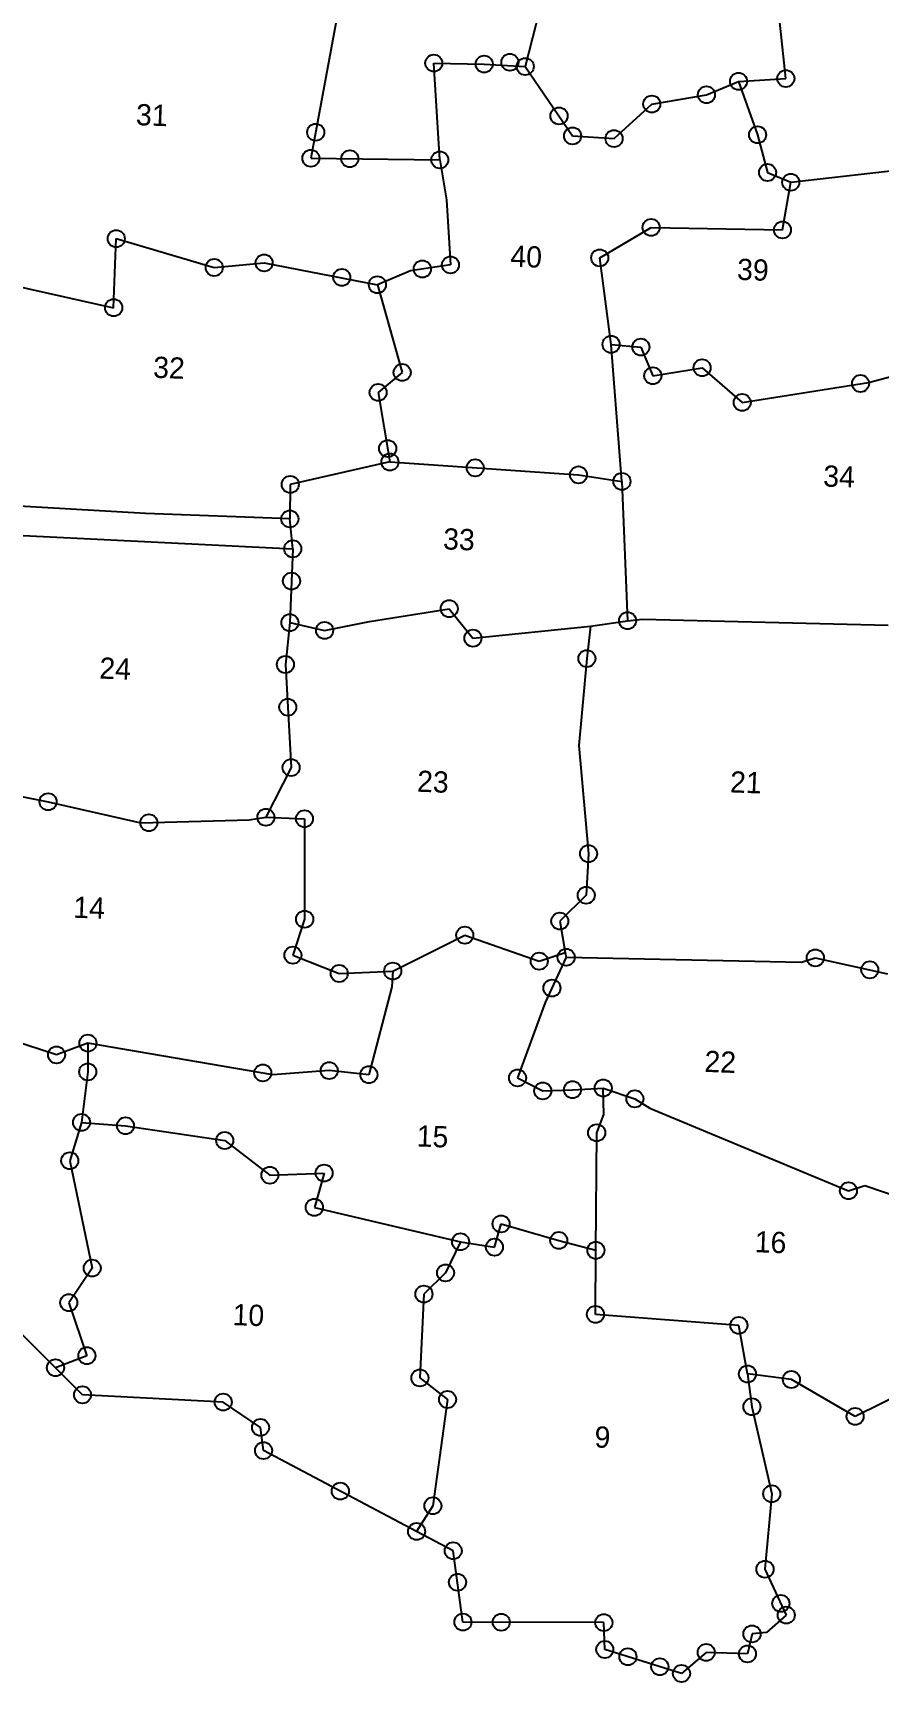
# Model space of a CAD drawing. Header units: metres. Extents: x 288408 to 291188, y 2087559 to 2088872.
# Drawn here: x 289771 to 290130, y 2087559 to 2088259 of the extents above; entities that cross this region are included whole.
import ezdxf
from ezdxf.enums import TextEntityAlignment as Align

# ---------------------------------------------------------------- set-up
doc = ezdxf.new("R2010")
doc.units = ezdxf.units.M
doc.header["$LTSCALE"] = 10
doc.header["$MEASUREMENT"] = 0
for name, color, linetype in [('POLY_PARCEL', 6, 'Continuous'), ('TEXT_PARCEL', 7, 'Continuous'), ('V_BOUND_LINE', 7, 'Continuous')]:
    doc.layers.add(name, color=color, linetype=linetype)
doc.styles.add('TEXT_MAP', font='')
doc.styles.get('TEXT_MAP').set_extended_font_data('Kruti Dev 050')

msp = doc.modelspace()

# ---------------------------------------------------------------- linework, layer by layer
for centre in [(289941.22, 2088246.13), (289941.22, 2088246.13), (289941.22, 2088246.13), (289941.22, 2088246.13), (289941.22, 2088246.13), (289941.22, 2088246.13), (289941.22, 2088246.13), (289962.68, 2088245.73), (289962.68, 2088245.73), (289962.68, 2088245.73), (289962.68, 2088245.73), (289962.68, 2088245.73), (289962.68, 2088245.73), (289962.68, 2088245.73), (289973.6, 2088246.47), (289973.6, 2088246.47), (289973.6, 2088246.47), (289973.6, 2088246.47), (289973.6, 2088246.47), (289973.6, 2088246.47), (289973.6, 2088246.47), (289980.12, 2088244.66), (289980.12, 2088244.66), (289980.12, 2088244.66), (289980.12, 2088244.66), (289980.12, 2088244.66), (289980.12, 2088244.66), (289980.12, 2088244.66), (290070.77, 2088238.38), (290070.77, 2088238.38), (290070.77, 2088238.38), (290070.77, 2088238.38), (290070.77, 2088238.38), (290070.77, 2088238.38), (290070.77, 2088238.38), (290090.85, 2088239.57), (290090.85, 2088239.57), (290090.85, 2088239.57), (290090.85, 2088239.57), (290090.85, 2088239.57), (290090.85, 2088239.57), (290090.85, 2088239.57), (290057.1, 2088232.7), (290057.1, 2088232.7), (290057.1, 2088232.7), (290057.1, 2088232.7), (290057.1, 2088232.7), (290057.1, 2088232.7), (290057.1, 2088232.7), (289994.45, 2088223.7), (289994.45, 2088223.7), (289994.45, 2088223.7), (289994.45, 2088223.7), (289994.45, 2088223.7), (289994.45, 2088223.7), (289994.45, 2088223.7), (290033.86, 2088228.75), (290033.86, 2088228.75), (290033.86, 2088228.75), (290033.86, 2088228.75), (290033.86, 2088228.75), (290033.86, 2088228.75), (290033.86, 2088228.75), (289891.05, 2088216.74), (289891.05, 2088216.74), (289891.05, 2088216.74), (289891.05, 2088216.74), (289891.05, 2088216.74), (289891.05, 2088216.74), (289891.05, 2088216.74), (290078.87, 2088215.68), (290078.87, 2088215.68), (290078.87, 2088215.68), (290078.87, 2088215.68), (290078.87, 2088215.68), (290078.87, 2088215.68), (290078.87, 2088215.68), (290000.25, 2088215.21), (290000.25, 2088215.21), (290000.25, 2088215.21), (290000.25, 2088215.21), (290000.25, 2088215.21), (290000.25, 2088215.21), (290000.25, 2088215.21), (290017.83, 2088214.05), (290017.83, 2088214.05), (290017.83, 2088214.05), (290017.83, 2088214.05), (290017.83, 2088214.05), (290017.83, 2088214.05), (290017.83, 2088214.05), (289889.01, 2088205.72), (289889.01, 2088205.72), (289889.01, 2088205.72), (289889.01, 2088205.72), (289889.01, 2088205.72), (289889.01, 2088205.72), (289889.01, 2088205.72), (289905.57, 2088205.51), (289905.57, 2088205.51), (289905.57, 2088205.51), (289905.57, 2088205.51), (289905.57, 2088205.51), (289905.57, 2088205.51), (289905.57, 2088205.51), (289943.8, 2088205.03), (289943.8, 2088205.03), (289943.8, 2088205.03), (289943.8, 2088205.03), (289943.8, 2088205.03), (289943.8, 2088205.03), (289943.8, 2088205.03), (290083.09, 2088199.67), (290083.09, 2088199.67), (290083.09, 2088199.67), (290083.09, 2088199.67), (290083.09, 2088199.67), (290083.09, 2088199.67), (290083.09, 2088199.67), (290092.93, 2088195.51), (290092.93, 2088195.51), (290092.93, 2088195.51), (290092.93, 2088195.51), (290092.93, 2088195.51), (290092.93, 2088195.51), (290092.93, 2088195.51), (290033.6, 2088176.35), (290089.42, 2088175.28), (290089.42, 2088175.28), (290089.42, 2088175.28), (290089.42, 2088175.28), (290089.42, 2088175.28), (290089.42, 2088175.28), (290089.42, 2088175.28), (289806.31, 2088171.57), (289806.31, 2088171.57), (289806.31, 2088171.57), (289806.31, 2088171.57), (289806.31, 2088171.57), (289806.31, 2088171.57), (289806.31, 2088171.57), (289869.15, 2088161.26), (289869.15, 2088161.26), (289869.15, 2088161.26), (289869.15, 2088161.26), (289869.15, 2088161.26), (289869.15, 2088161.26), (289869.15, 2088161.26), (289948.32, 2088160.41), (289948.32, 2088160.41), (289948.32, 2088160.41), (289948.32, 2088160.41), (289948.32, 2088160.41), (289948.32, 2088160.41), (289948.32, 2088160.41), (290011.74, 2088163.4), (289847.97, 2088159.33), (289847.97, 2088159.33), (289847.97, 2088159.33), (289847.97, 2088159.33), (289847.97, 2088159.33), (289847.97, 2088159.33), (289847.97, 2088159.33), (289902.13, 2088155.11), (289902.13, 2088155.11), (289902.13, 2088155.11), (289902.13, 2088155.11), (289902.13, 2088155.11), (289902.13, 2088155.11), (289902.13, 2088155.11), (289936.37, 2088158.68), (289936.37, 2088158.68), (289936.37, 2088158.68), (289936.37, 2088158.68), (289936.37, 2088158.68), (289936.37, 2088158.68), (289936.37, 2088158.68), (289917.26, 2088152.02), (289917.26, 2088152.02), (289917.26, 2088152.02), (289917.26, 2088152.02), (289917.26, 2088152.02), (289917.26, 2088152.02), (289917.26, 2088152.02), (289805.2, 2088142.26), (289805.2, 2088142.26), (289805.2, 2088142.26), (289805.2, 2088142.26), (289805.2, 2088142.26), (289805.2, 2088142.26), (289805.2, 2088142.26), (290016.56, 2088126.69), (290016.56, 2088126.69), (290016.56, 2088126.69), (290016.56, 2088126.69), (290016.56, 2088126.69), (290016.56, 2088126.69), (290016.56, 2088126.69), (290029.27, 2088125.52), (290029.27, 2088125.52), (290029.27, 2088125.52), (290029.27, 2088125.52), (290029.27, 2088125.52), (290029.27, 2088125.52), (290029.27, 2088125.52), (289927.81, 2088114.75), (289927.81, 2088114.75), (289927.81, 2088114.75), (289927.81, 2088114.75), (289927.81, 2088114.75), (289927.81, 2088114.75), (289927.81, 2088114.75), (290034.33, 2088113.35), (290034.33, 2088113.35), (290034.33, 2088113.35), (290034.33, 2088113.35), (290034.33, 2088113.35), (290034.33, 2088113.35), (290034.33, 2088113.35), (290055.26, 2088116.76), (290055.26, 2088116.76), (290055.26, 2088116.76), (290055.26, 2088116.76), (290055.26, 2088116.76), (290055.26, 2088116.76), (290055.26, 2088116.76), (289917.58, 2088106.26), (289917.58, 2088106.26), (289917.58, 2088106.26), (289917.58, 2088106.26), (289917.58, 2088106.26), (289917.58, 2088106.26), (289917.58, 2088106.26), (290122.62, 2088110.06), (290122.62, 2088110.06), (290122.62, 2088110.06), (290122.62, 2088110.06), (290122.62, 2088110.06), (290122.62, 2088110.06), (290122.62, 2088110.06), (290072.31, 2088102), (290072.31, 2088102), (290072.31, 2088102), (290072.31, 2088102), (290072.31, 2088102), (290072.31, 2088102), (290072.31, 2088102), (289921.64, 2088082.44), (289921.64, 2088082.44), (289921.64, 2088082.44), (289921.64, 2088082.44), (289921.64, 2088082.44), (289921.64, 2088082.44), (289921.64, 2088082.44), (289922.61, 2088076.72), (289922.61, 2088076.72), (289922.61, 2088076.72), (289922.61, 2088076.72), (289922.61, 2088076.72), (289922.61, 2088076.72), (289922.61, 2088076.72), (289958.84, 2088074.25), (289958.84, 2088074.25), (289958.84, 2088074.25), (289958.84, 2088074.25), (289958.84, 2088074.25), (289958.84, 2088074.25), (289958.84, 2088074.25), (290002.7, 2088071.26), (290002.7, 2088071.26), (290002.7, 2088071.26), (290002.7, 2088071.26), (290002.7, 2088071.26), (290002.7, 2088071.26), (290002.7, 2088071.26), (289880.27, 2088067.2), (289880.27, 2088067.2), (289880.27, 2088067.2), (289880.27, 2088067.2), (289880.27, 2088067.2), (289880.27, 2088067.2), (289880.27, 2088067.2), (290021.21, 2088068.5), (290021.21, 2088068.5), (290021.21, 2088068.5), (290021.21, 2088068.5), (290021.21, 2088068.5), (290021.21, 2088068.5), (290021.21, 2088068.5), (289880.06, 2088052.53), (289880.06, 2088052.53), (289880.06, 2088052.53), (289880.06, 2088052.53), (289880.06, 2088052.53), (289880.06, 2088052.53), (289880.06, 2088052.53), (289881.29, 2088039.85), (289881.29, 2088039.85), (289881.29, 2088039.85), (289881.29, 2088039.85), (289881.29, 2088039.85), (289881.29, 2088039.85), (289881.29, 2088039.85), (289880.77, 2088026.15), (289880.77, 2088026.15), (289880.77, 2088026.15), (289880.77, 2088026.15), (289880.77, 2088026.15), (289880.77, 2088026.15), (289880.77, 2088026.15), (289947.81, 2088014.43), (289947.81, 2088014.43), (289947.81, 2088014.43), (289947.81, 2088014.43), (289947.81, 2088014.43), (289947.81, 2088014.43), (289947.81, 2088014.43), (289880.1, 2088008.49), (289880.1, 2088008.49), (289880.1, 2088008.49), (289880.1, 2088008.49), (289880.1, 2088008.49), (289880.1, 2088008.49), (289880.1, 2088008.49), (290023.58, 2088009.33), (290023.58, 2088009.33), (290023.58, 2088009.33), (290023.58, 2088009.33), (290023.58, 2088009.33), (290023.58, 2088009.33), (290023.58, 2088009.33), (289894.86, 2088005.2), (289894.86, 2088005.2), (289894.86, 2088005.2), (289894.86, 2088005.2), (289894.86, 2088005.2), (289894.86, 2088005.2), (289894.86, 2088005.2), (289957.9, 2088001.9), (289957.9, 2088001.9), (289957.9, 2088001.9), (289957.9, 2088001.9), (289957.9, 2088001.9), (289957.9, 2088001.9), (289957.9, 2088001.9), (290006.32, 2087993.25), (290006.32, 2087993.25), (290006.32, 2087993.25), (290006.32, 2087993.25), (290006.32, 2087993.25), (290006.32, 2087993.25), (290006.32, 2087993.25), (289878.16, 2087990.71), (289878.16, 2087990.71), (289878.16, 2087990.71), (289878.16, 2087990.71), (289878.16, 2087990.71), (289878.16, 2087990.71), (289878.16, 2087990.71), (289879.18, 2087972.58), (289879.18, 2087972.58), (289879.18, 2087972.58), (289879.18, 2087972.58), (289879.18, 2087972.58), (289879.18, 2087972.58), (289879.18, 2087972.58), (289880.6, 2087946.92), (289880.6, 2087946.92), (289880.6, 2087946.92), (289880.6, 2087946.92), (289880.6, 2087946.92), (289880.6, 2087946.92), (289880.6, 2087946.92), (289777.31, 2087932.43), (289777.31, 2087932.43), (289777.31, 2087932.43), (289777.31, 2087932.43), (289777.31, 2087932.43), (289777.31, 2087932.43), (289777.31, 2087932.43), (289820.18, 2087923.53), (289820.18, 2087923.53), (289820.18, 2087923.53), (289820.18, 2087923.53), (289820.18, 2087923.53), (289820.18, 2087923.53), (289820.18, 2087923.53), (289869.9, 2087925.82), (289869.9, 2087925.82), (289869.9, 2087925.82), (289869.9, 2087925.82), (289869.9, 2087925.82), (289869.9, 2087925.82), (289869.9, 2087925.82), (289886.27, 2087925.2), (289886.27, 2087925.2), (289886.27, 2087925.2), (289886.27, 2087925.2), (289886.27, 2087925.2), (289886.27, 2087925.2), (289886.27, 2087925.2), (290007.02, 2087910.38), (290007.02, 2087910.38), (290007.02, 2087910.38), (290007.02, 2087910.38), (290007.02, 2087910.38), (290007.02, 2087910.38), (290007.02, 2087910.38), (290006.03, 2087892.72), (290006.03, 2087892.72), (290006.03, 2087892.72), (290006.03, 2087892.72), (290006.03, 2087892.72), (290006.03, 2087892.72), (290006.03, 2087892.72), (289886.37, 2087882.53), (289886.37, 2087882.53), (289886.37, 2087882.53), (289886.37, 2087882.53), (289886.37, 2087882.53), (289886.37, 2087882.53), (289886.37, 2087882.53), (289994.78, 2087881.74), (289994.78, 2087881.74), (289994.78, 2087881.74), (289994.78, 2087881.74), (289994.78, 2087881.74), (289994.78, 2087881.74), (289994.78, 2087881.74), (289954.42, 2087875.77), (289954.42, 2087875.77), (289954.42, 2087875.77), (289954.42, 2087875.77), (289954.42, 2087875.77), (289954.42, 2087875.77), (289954.42, 2087875.77), (289881.35, 2087867.27), (289881.35, 2087867.27), (289881.35, 2087867.27), (289881.35, 2087867.27), (289881.35, 2087867.27), (289881.35, 2087867.27), (289881.35, 2087867.27), (289997.5, 2087866.37), (289997.5, 2087866.37), (289997.5, 2087866.37), (289997.5, 2087866.37), (289997.5, 2087866.37), (289997.5, 2087866.37), (289997.5, 2087866.37), (290103.38, 2087866.12), (290103.38, 2087866.12), (290103.38, 2087866.12), (290103.38, 2087866.12), (290103.38, 2087866.12), (290103.38, 2087866.12), (290103.38, 2087866.12), (289901.09, 2087859.48), (289901.09, 2087859.48), (289901.09, 2087859.48), (289901.09, 2087859.48), (289901.09, 2087859.48), (289901.09, 2087859.48), (289901.09, 2087859.48), (289923.79, 2087860.54), (289923.79, 2087860.54), (289923.79, 2087860.54), (289923.79, 2087860.54), (289923.79, 2087860.54), (289923.79, 2087860.54), (289923.79, 2087860.54), (289986.07, 2087864.72), (289986.07, 2087864.72), (289986.07, 2087864.72), (289986.07, 2087864.72), (289986.07, 2087864.72), (289986.07, 2087864.72), (289986.07, 2087864.72), (290126.52, 2087861.05), (290126.52, 2087861.05), (290126.52, 2087861.05), (290126.52, 2087861.05), (290126.52, 2087861.05), (290126.52, 2087861.05), (290126.52, 2087861.05), (289991.47, 2087853.29), (289991.47, 2087853.29), (289991.47, 2087853.29), (289991.47, 2087853.29), (289991.47, 2087853.29), (289991.47, 2087853.29), (289991.47, 2087853.29), (289780.93, 2087824.92), (289780.93, 2087824.92), (289780.93, 2087824.92), (289780.93, 2087824.92), (289780.93, 2087824.92), (289780.93, 2087824.92), (289780.93, 2087824.92), (289794.28, 2087829.91), (289794.28, 2087829.91), (289794.28, 2087829.91), (289794.28, 2087829.91), (289794.28, 2087829.91), (289794.28, 2087829.91), (289794.28, 2087829.91), (289794.18, 2087817.7), (289794.18, 2087817.7), (289794.18, 2087817.7), (289794.18, 2087817.7), (289794.18, 2087817.7), (289794.18, 2087817.7), (289794.18, 2087817.7), (289868.57, 2087817.25), (289868.57, 2087817.25), (289868.57, 2087817.25), (289868.57, 2087817.25), (289868.57, 2087817.25), (289868.57, 2087817.25), (289868.57, 2087817.25), (289896.82, 2087818.23), (289896.82, 2087818.23), (289896.82, 2087818.23), (289896.82, 2087818.23), (289896.82, 2087818.23), (289896.82, 2087818.23), (289896.82, 2087818.23), (289913.67, 2087816.52), (289913.67, 2087816.52), (289913.67, 2087816.52), (289913.67, 2087816.52), (289913.67, 2087816.52), (289913.67, 2087816.52), (289913.67, 2087816.52), (289976.83, 2087815.13), (289976.83, 2087815.13), (289976.83, 2087815.13), (289976.83, 2087815.13), (289976.83, 2087815.13), (289976.83, 2087815.13), (289976.83, 2087815.13), (289987.55, 2087809.6), (289987.55, 2087809.6), (289987.55, 2087809.6), (289987.55, 2087809.6), (289987.55, 2087809.6), (289987.55, 2087809.6), (289987.55, 2087809.6), (290000.21, 2087810.15), (290000.21, 2087810.15), (290000.21, 2087810.15), (290000.21, 2087810.15), (290000.21, 2087810.15), (290000.21, 2087810.15), (290000.21, 2087810.15), (290013.23, 2087810.86), (290013.23, 2087810.86), (290013.23, 2087810.86), (290013.23, 2087810.86), (290013.23, 2087810.86), (290013.23, 2087810.86), (290013.23, 2087810.86), (290026.71, 2087806.26), (290026.71, 2087806.26), (290026.71, 2087806.26), (290026.71, 2087806.26), (290026.71, 2087806.26), (290026.71, 2087806.26), (290026.71, 2087806.26), (289791.57, 2087796.24), (289791.57, 2087796.24), (289791.57, 2087796.24), (289791.57, 2087796.24), (289791.57, 2087796.24), (289791.57, 2087796.24), (289791.57, 2087796.24), (289810.2, 2087794.82), (289810.2, 2087794.82), (289810.2, 2087794.82), (289810.2, 2087794.82), (289810.2, 2087794.82), (289810.2, 2087794.82), (289810.2, 2087794.82), (289852.38, 2087788.56), (289852.38, 2087788.56), (289852.38, 2087788.56), (289852.38, 2087788.56), (289852.38, 2087788.56), (289852.38, 2087788.56), (289852.38, 2087788.56), (290010.46, 2087791.85), (290010.46, 2087791.85), (290010.46, 2087791.85), (290010.46, 2087791.85), (290010.46, 2087791.85), (290010.46, 2087791.85), (290010.46, 2087791.85), (289786.55, 2087779.99), (289786.55, 2087779.99), (289786.55, 2087779.99), (289786.55, 2087779.99), (289786.55, 2087779.99), (289786.55, 2087779.99), (289786.55, 2087779.99), (289894.63, 2087774.75), (289894.63, 2087774.75), (289894.63, 2087774.75), (289894.63, 2087774.75), (289894.63, 2087774.75), (289894.63, 2087774.75), (289894.63, 2087774.75), (289871.59, 2087773.82), (289871.59, 2087773.82), (289871.59, 2087773.82), (289871.59, 2087773.82), (289871.59, 2087773.82), (289871.59, 2087773.82), (289871.59, 2087773.82), (290117.45, 2087767.21), (290117.45, 2087767.21), (290117.45, 2087767.21), (290117.45, 2087767.21), (290117.45, 2087767.21), (290117.45, 2087767.21), (290117.45, 2087767.21), (289890.48, 2087760.18), (289890.48, 2087760.18), (289890.48, 2087760.18), (289890.48, 2087760.18), (289890.48, 2087760.18), (289890.48, 2087760.18), (289890.48, 2087760.18), (289969.82, 2087753.15), (289969.82, 2087753.15), (289969.82, 2087753.15), (289969.82, 2087753.15), (289969.82, 2087753.15), (289969.82, 2087753.15), (289969.82, 2087753.15), (289952.64, 2087745.54), (289952.64, 2087745.54), (289952.64, 2087745.54), (289952.64, 2087745.54), (289952.64, 2087745.54), (289952.64, 2087745.54), (289952.64, 2087745.54), (289967, 2087743.27), (289967, 2087743.27), (289967, 2087743.27), (289967, 2087743.27), (289967, 2087743.27), (289967, 2087743.27), (289967, 2087743.27), (289994.35, 2087746.11), (289994.35, 2087746.11), (289994.35, 2087746.11), (289994.35, 2087746.11), (289994.35, 2087746.11), (289994.35, 2087746.11), (289994.35, 2087746.11), (290010.12, 2087741.92), (290010.12, 2087741.92), (290010.12, 2087741.92), (290010.12, 2087741.92), (290010.12, 2087741.92), (290010.12, 2087741.92), (290010.12, 2087741.92), (289796.1, 2087734.36), (289796.1, 2087734.36), (289796.1, 2087734.36), (289796.1, 2087734.36), (289796.1, 2087734.36), (289796.1, 2087734.36), (289796.1, 2087734.36), (289946.24, 2087732.34), (289946.24, 2087732.34), (289946.24, 2087732.34), (289946.24, 2087732.34), (289946.24, 2087732.34), (289946.24, 2087732.34), (289946.24, 2087732.34), (289786.12, 2087719.69), (289786.12, 2087719.69), (289786.12, 2087719.69), (289786.12, 2087719.69), (289786.12, 2087719.69), (289786.12, 2087719.69), (289786.12, 2087719.69), (289937.06, 2087723.35), (289937.06, 2087723.35), (289937.06, 2087723.35), (289937.06, 2087723.35), (289937.06, 2087723.35), (289937.06, 2087723.35), (289937.06, 2087723.35), (290009.93, 2087714.73), (290009.93, 2087714.73), (290009.93, 2087714.73), (290009.93, 2087714.73), (290009.93, 2087714.73), (290009.93, 2087714.73), (290009.93, 2087714.73), (290070.89, 2087710.03), (290070.89, 2087710.03), (290070.89, 2087710.03), (290070.89, 2087710.03), (290070.89, 2087710.03), (290070.89, 2087710.03), (290070.89, 2087710.03), (289780.48, 2087692.06), (289780.48, 2087692.06), (289780.48, 2087692.06), (289780.48, 2087692.06), (289780.48, 2087692.06), (289780.48, 2087692.06), (289780.48, 2087692.06), (289793.84, 2087697.18), (289793.84, 2087697.18), (289793.84, 2087697.18), (289793.84, 2087697.18), (289793.84, 2087697.18), (289793.84, 2087697.18), (289793.84, 2087697.18), (289935.35, 2087687.71), (289935.35, 2087687.71), (289935.35, 2087687.71), (289935.35, 2087687.71), (289935.35, 2087687.71), (289935.35, 2087687.71), (289935.35, 2087687.71), (290074.54, 2087689.4), (290074.54, 2087689.4), (290074.54, 2087689.4), (290074.54, 2087689.4), (290074.54, 2087689.4), (290074.54, 2087689.4), (290074.54, 2087689.4), (290093.19, 2087687.06), (290093.19, 2087687.06), (290093.19, 2087687.06), (290093.19, 2087687.06), (290093.19, 2087687.06), (290093.19, 2087687.06), (290093.19, 2087687.06), (289791.98, 2087680.55), (289791.98, 2087680.55), (289791.98, 2087680.55), (289791.98, 2087680.55), (289791.98, 2087680.55), (289791.98, 2087680.55), (289791.98, 2087680.55), (289851.75, 2087677.47), (289851.75, 2087677.47), (289851.75, 2087677.47), (289851.75, 2087677.47), (289851.75, 2087677.47), (289851.75, 2087677.47), (289851.75, 2087677.47), (289947.09, 2087678.57), (289947.09, 2087678.57), (289947.09, 2087678.57), (289947.09, 2087678.57), (289947.09, 2087678.57), (289947.09, 2087678.57), (289947.09, 2087678.57), (290076.46, 2087675.48), (290076.46, 2087675.48), (290076.46, 2087675.48), (290076.46, 2087675.48), (290076.46, 2087675.48), (290076.46, 2087675.48), (290076.46, 2087675.48), (290120.3, 2087671.38), (290120.3, 2087671.38), (290120.3, 2087671.38), (290120.3, 2087671.38), (290120.3, 2087671.38), (290120.3, 2087671.38), (290120.3, 2087671.38), (289867.64, 2087666.69), (289867.64, 2087666.69), (289867.64, 2087666.69), (289867.64, 2087666.69), (289867.64, 2087666.69), (289867.64, 2087666.69), (289867.64, 2087666.69), (289868.9, 2087656.87), (289868.9, 2087656.87), (289868.9, 2087656.87), (289868.9, 2087656.87), (289868.9, 2087656.87), (289868.9, 2087656.87), (289868.9, 2087656.87), (289901.53, 2087639.65), (289901.53, 2087639.65), (289901.53, 2087639.65), (289901.53, 2087639.65), (289901.53, 2087639.65), (289901.53, 2087639.65), (289901.53, 2087639.65), (290084.84, 2087638.52), (290084.84, 2087638.52), (290084.84, 2087638.52), (290084.84, 2087638.52), (290084.84, 2087638.52), (290084.84, 2087638.52), (290084.84, 2087638.52), (289940.85, 2087633.43), (289940.85, 2087633.43), (289940.85, 2087633.43), (289940.85, 2087633.43), (289940.85, 2087633.43), (289940.85, 2087633.43), (289940.85, 2087633.43), (289933.96, 2087622.52), (289933.96, 2087622.52), (289933.96, 2087622.52), (289933.96, 2087622.52), (289933.96, 2087622.52), (289933.96, 2087622.52), (289933.96, 2087622.52), (289949.49, 2087614.32), (289949.49, 2087614.32), (289949.49, 2087614.32), (289949.49, 2087614.32), (289949.49, 2087614.32), (289949.49, 2087614.32), (289949.49, 2087614.32), (290081.99, 2087606.47), (290081.99, 2087606.47), (290081.99, 2087606.47), (290081.99, 2087606.47), (290081.99, 2087606.47), (290081.99, 2087606.47), (290081.99, 2087606.47), (289951.32, 2087600.95), (289951.32, 2087600.95), (289951.32, 2087600.95), (289951.32, 2087600.95), (289951.32, 2087600.95), (289951.32, 2087600.95), (289951.32, 2087600.95), (290088.73, 2087591.96), (290088.73, 2087591.96), (290088.73, 2087591.96), (290088.73, 2087591.96), (290088.73, 2087591.96), (290088.73, 2087591.96), (290088.73, 2087591.96), (290091.04, 2087586.99), (290091.04, 2087586.99), (290091.04, 2087586.99), (290091.04, 2087586.99), (290091.04, 2087586.99), (290091.04, 2087586.99), (290091.04, 2087586.99), (289953.64, 2087584.04), (289953.64, 2087584.04), (289953.64, 2087584.04), (289953.64, 2087584.04), (289953.64, 2087584.04), (289953.64, 2087584.04), (289953.64, 2087584.04), (289969.93, 2087583.98), (289969.93, 2087583.98), (289969.93, 2087583.98), (289969.93, 2087583.98), (289969.93, 2087583.98), (289969.93, 2087583.98), (289969.93, 2087583.98), (290013.51, 2087583.81), (290013.51, 2087583.81), (290013.51, 2087583.81), (290013.51, 2087583.81), (290013.51, 2087583.81), (290013.51, 2087583.81), (290013.51, 2087583.81), (290076.47, 2087578.99), (290076.47, 2087578.99), (290076.47, 2087578.99), (290076.47, 2087578.99), (290076.47, 2087578.99), (290076.47, 2087578.99), (290076.47, 2087578.99), (290013.9, 2087572.4), (290013.9, 2087572.4), (290013.9, 2087572.4), (290013.9, 2087572.4), (290013.9, 2087572.4), (290013.9, 2087572.4), (290013.9, 2087572.4), (290023.76, 2087569.32), (290023.76, 2087569.32), (290023.76, 2087569.32), (290023.76, 2087569.32), (290023.76, 2087569.32), (290023.76, 2087569.32), (290023.76, 2087569.32), (290037.3, 2087565.09), (290037.3, 2087565.09), (290037.3, 2087565.09), (290037.3, 2087565.09), (290037.3, 2087565.09), (290037.3, 2087565.09), (290037.3, 2087565.09), (290057.03, 2087571.17), (290057.03, 2087571.17), (290057.03, 2087571.17), (290057.03, 2087571.17), (290057.03, 2087571.17), (290057.03, 2087571.17), (290057.03, 2087571.17), (290074.52, 2087570.51), (290074.52, 2087570.51), (290074.52, 2087570.51), (290074.52, 2087570.51), (290074.52, 2087570.51), (290074.52, 2087570.51), (290074.52, 2087570.51), (290046.51, 2087562.21), (290046.51, 2087562.21), (290046.51, 2087562.21), (290046.51, 2087562.21), (290046.51, 2087562.21), (290046.51, 2087562.21), (290046.51, 2087562.21)]:
    msp.add_circle(centre, 3.62)
at = {"layer": 'POLY_PARCEL'}
for p, q in [((289995.33, 2088304.58), (289980.12, 2088244.66)), ((289902, 2088275.87), (289889.01, 2088205.72)), ((290090.85, 2088239.57), (290088.31, 2088263.45)), ((289943.8, 2088205.03), (289941.22, 2088246.13)), ((289941.22, 2088246.13), (289962.68, 2088245.73)), ((289962.68, 2088245.73), (289962.68, 2088245.73)), ((289962.68, 2088245.73), (289980.12, 2088244.66)), ((289980.12, 2088244.66), (290000.25, 2088215.21)), ((290057.1, 2088232.7), (290070.77, 2088238.38)), ((290070.77, 2088238.38), (290090.85, 2088239.57)), ((290070.77, 2088238.38), (290078.87, 2088215.68)), ((290017.83, 2088214.05), (290033.86, 2088228.75)), ((290033.86, 2088228.75), (290057.1, 2088232.7)), ((290000.25, 2088215.21), (290017.83, 2088214.05)), ((290078.87, 2088215.68), (290083.09, 2088199.67)), ((289889.01, 2088205.72), (289943.8, 2088205.03)), ((289943.8, 2088205.03), (289946.6, 2088188.04)), ((290083.09, 2088199.67), (290092.93, 2088195.51)), ((290092.93, 2088195.51), (290145.22, 2088201.46)), ((290089.42, 2088175.28), (290092.93, 2088195.51)), ((289946.6, 2088188.04), (289948.32, 2088160.41)), ((289805.2, 2088142.26), (289806.31, 2088171.57)), ((289806.31, 2088171.57), (289847.97, 2088159.33)), ((290011.74, 2088163.4), (290033.6, 2088176.35)), ((290033.6, 2088176.35), (290089.42, 2088175.28)), ((290016.56, 2088126.69), (290011.74, 2088163.4)), ((289847.97, 2088159.33), (289869.15, 2088161.26)), ((289869.15, 2088161.26), (289917.26, 2088152.02)), ((289931.33, 2088157.95), (289917.26, 2088152.02)), ((289948.32, 2088160.41), (289931.33, 2088157.95)), ((289747.96, 2088155), (289805.2, 2088142.26)), ((289917.26, 2088152.02), (289927.81, 2088114.75)), ((290016.56, 2088126.69), (290029.27, 2088125.52)), ((290021.21, 2088068.5), (290016.56, 2088126.69)), ((290029.27, 2088125.52), (290034.33, 2088113.35)), ((289927.81, 2088114.75), (289917.58, 2088106.26)), ((290034.33, 2088113.35), (290055.26, 2088116.76)), ((290055.26, 2088116.76), (290072.31, 2088102)), ((290125.93, 2088110.5), (290149.61, 2088116.84)), ((290072.31, 2088102), (290125.93, 2088110.5)), ((289917.58, 2088106.26), (289922.61, 2088076.72)), ((289922.61, 2088076.72), (289880.27, 2088067.2)), ((289922.61, 2088076.72), (290002.7, 2088071.26)), ((289880.27, 2088067.2), (289880.06, 2088052.53)), ((290002.7, 2088071.26), (290021.21, 2088068.5)), ((290021.21, 2088068.5), (290023.58, 2088009.33)), ((289818.67, 2088054.85), (289737.22, 2088059.63)), ((289880.06, 2088052.53), (289818.67, 2088054.85)), ((289881.29, 2088039.85), (289880.06, 2088052.53)), ((289732.04, 2088047.19), (289881.29, 2088039.85)), ((289881.29, 2088039.85), (289880.1, 2088008.49)), ((289913.93, 2088008.92), (289947.81, 2088014.43)), ((289947.81, 2088014.43), (289957.9, 2088001.9)), ((290007.8, 2088007), (290023.58, 2088009.33)), ((290023.58, 2088009.33), (290029.97, 2088009.98)), ((290029.97, 2088009.98), (290134.39, 2088007.4)), ((289880.1, 2088008.49), (289878.16, 2087990.71)), ((289880.1, 2088008.49), (289894.86, 2088005.2)), ((289894.86, 2088005.2), (289913.93, 2088008.92)), ((289957.9, 2088001.9), (290007.8, 2088007)), ((290007.8, 2088007), (290006.32, 2087993.25)), ((289878.16, 2087990.71), (289879.18, 2087972.58)), ((290006.32, 2087993.25), (290002.95, 2087956.28)), ((289879.18, 2087972.58), (289880.6, 2087946.92)), ((290002.95, 2087956.28), (290007.02, 2087910.38)), ((289880.6, 2087946.92), (289869.9, 2087925.82)), ((289730.36, 2087941.71), (289777.31, 2087932.43)), ((289777.31, 2087932.43), (289816.75, 2087923.43)), ((289862.77, 2087924.78), (289869.9, 2087925.82)), ((289869.9, 2087925.82), (289886.27, 2087925.2)), ((289886.27, 2087925.2), (289886.37, 2087882.53)), ((289816.75, 2087923.43), (289862.77, 2087924.78)), ((290007.02, 2087910.38), (290006.03, 2087892.72)), ((290006.03, 2087892.72), (289994.78, 2087881.74)), ((289886.37, 2087882.53), (289881.35, 2087867.27)), ((289994.78, 2087881.74), (289997.14, 2087868.43)), ((289923.79, 2087860.54), (289954.42, 2087875.77)), ((289954.42, 2087875.77), (289986.07, 2087864.72)), ((289881.35, 2087867.27), (289901.09, 2087859.48)), ((289986.07, 2087864.72), (289997.14, 2087868.43)), ((289997.5, 2087866.37), (289988.63, 2087847.11)), ((289997.14, 2087868.43), (289997.5, 2087866.37)), ((289997.5, 2087866.37), (290097.5, 2087864.29)), ((290097.5, 2087864.29), (290103.38, 2087866.12)), ((290103.38, 2087866.12), (290133.99, 2087859.41)), ((289901.09, 2087859.48), (289923.79, 2087860.54)), ((289923.79, 2087860.54), (289923.35, 2087853.87)), ((289923.35, 2087853.87), (289913.67, 2087816.52)), ((289988.63, 2087847.11), (289976.83, 2087815.13)), ((289780.93, 2087824.92), (289761.79, 2087831.19)), ((289794.28, 2087829.91), (289780.93, 2087824.92)), ((289794.28, 2087829.91), (289794.18, 2087817.7)), ((289872.85, 2087816.52), (289794.28, 2087829.91)), ((289794.18, 2087817.7), (289791.57, 2087796.24)), ((289896.82, 2087818.23), (289872.85, 2087816.52)), ((289913.67, 2087816.52), (289896.82, 2087818.23)), ((289976.83, 2087815.13), (289987.55, 2087809.6)), ((289987.55, 2087809.6), (290000.21, 2087810.15)), ((290000.21, 2087810.15), (290013.23, 2087810.86)), ((290013.23, 2087810.86), (290026.71, 2087806.26)), ((290013.48, 2087799.59), (290013.23, 2087810.86)), ((290026.71, 2087806.26), (290033.05, 2087802.26)), ((290010.46, 2087791.85), (290013.48, 2087799.59)), ((290033.05, 2087802.26), (290117.45, 2087767.21)), ((289791.57, 2087796.24), (289786.55, 2087779.99)), ((289791.57, 2087796.24), (289810.2, 2087794.82)), ((289810.2, 2087794.82), (289852.38, 2087788.56)), ((289852.38, 2087788.56), (289871.59, 2087773.82)), ((290010.12, 2087741.92), (290010.46, 2087791.85)), ((289786.55, 2087779.99), (289796.1, 2087734.36)), ((289871.59, 2087773.82), (289894.63, 2087774.75)), ((289894.63, 2087774.75), (289890.48, 2087760.18)), ((290117.45, 2087767.21), (290124.37, 2087769.45)), ((290124.37, 2087769.45), (290141.58, 2087763.68)), ((289890.48, 2087760.18), (289952.64, 2087745.54)), ((289967, 2087743.27), (289969.82, 2087753.15)), ((289969.82, 2087753.15), (289994.35, 2087746.11)), ((289952.64, 2087745.54), (289946.24, 2087732.34)), ((289952.64, 2087745.54), (289967, 2087743.27)), ((289994.35, 2087746.11), (290010.12, 2087741.92)), ((290009.93, 2087714.73), (290010.12, 2087741.92)), ((289796.1, 2087734.36), (289786.12, 2087719.69)), ((289946.24, 2087732.34), (289937.06, 2087723.35)), ((289937.06, 2087723.35), (289935.35, 2087687.71)), ((289786.12, 2087719.69), (289793.84, 2087697.18)), ((290070.89, 2087710.03), (290009.93, 2087714.73)), ((290074.54, 2087689.4), (290070.89, 2087710.03)), ((289793.84, 2087697.18), (289780.48, 2087692.06)), ((289935.35, 2087687.71), (289947.09, 2087678.57)), ((289947.09, 2087678.57), (289940.85, 2087633.43)), ((289940.85, 2087633.43), (289933.96, 2087622.52))]:
    msp.add_line(p, q, dxfattribs=at)
at = {"layer": 'V_BOUND_LINE'}
for p, q in [((289780.48, 2087692.06), (289764.5, 2087708.05)), ((289791.98, 2087680.55), (289780.48, 2087692.06)), ((290093.19, 2087687.06), (290074.54, 2087689.4)), ((290074.54, 2087689.4), (290076.46, 2087675.48)), ((290120.3, 2087671.38), (290093.19, 2087687.06)), ((289851.75, 2087677.47), (289791.98, 2087680.55)), ((290142.71, 2087682.34), (290120.3, 2087671.38)), ((289867.64, 2087666.69), (289851.75, 2087677.47)), ((290076.46, 2087675.48), (290084.84, 2087638.52)), ((289868.9, 2087656.87), (289867.64, 2087666.69)), ((289933.96, 2087622.52), (289868.9, 2087656.87)), ((290084.84, 2087638.52), (290081.99, 2087606.47)), ((289949.49, 2087614.32), (289933.96, 2087622.52)), ((289953.64, 2087584.04), (289949.49, 2087614.32)), ((290081.99, 2087606.47), (290091.04, 2087586.99)), ((290013.51, 2087583.81), (289953.64, 2087584.04)), ((290013.9, 2087572.4), (290013.51, 2087583.81)), ((290091.04, 2087586.99), (290082.61, 2087579.57)), ((290076.47, 2087578.99), (290074.52, 2087570.51)), ((290082.61, 2087579.57), (290076.47, 2087578.99)), ((290046.51, 2087562.21), (290013.9, 2087572.4)), ((290057.03, 2087571.17), (290046.51, 2087562.21)), ((290074.52, 2087570.51), (290057.03, 2087571.17))]:
    msp.add_line(p, q, dxfattribs=at)

# ---------------------------------------------------------------- texts
at = {"layer": 'TEXT_PARCEL', "style": 'TEXT_MAP'}
for s, height, p in [('31', 9.017, (289821.26, 2088219.56)), ('40', 9.017, (289980.36, 2088159.46)), ('39', 9.017, (290076.7, 2088153.87)), ('32', 9.017, (289828.56, 2088112.26)), ('34', 9.017, (290113.32, 2088066.08)), ('33', 9.017, (289951.78, 2088039.38)), ('24', 9.017, (289805.7, 2087984.5)), ('23', 9.017, (289940.72, 2087936.45)), ('21', 9.017, (290073.72, 2087936.16)), ('14', 9.017, (289794.61, 2087882.94)), ('22', 9.017, (290062.83, 2087817.47)), ('15', 9.017, (289940.56, 2087785.81)), ('16', 9.017, (290084.21, 2087740.89)), ('10', 9.017, (289862.31, 2087709.93)), ('9', 9.02, (290012.76, 2087658.09))]:
    msp.add_text(s, height=height, rotation=357.83537, dxfattribs=at).set_placement(p, align=Align.CENTER)

doc.saveas('drawing.dxf')
